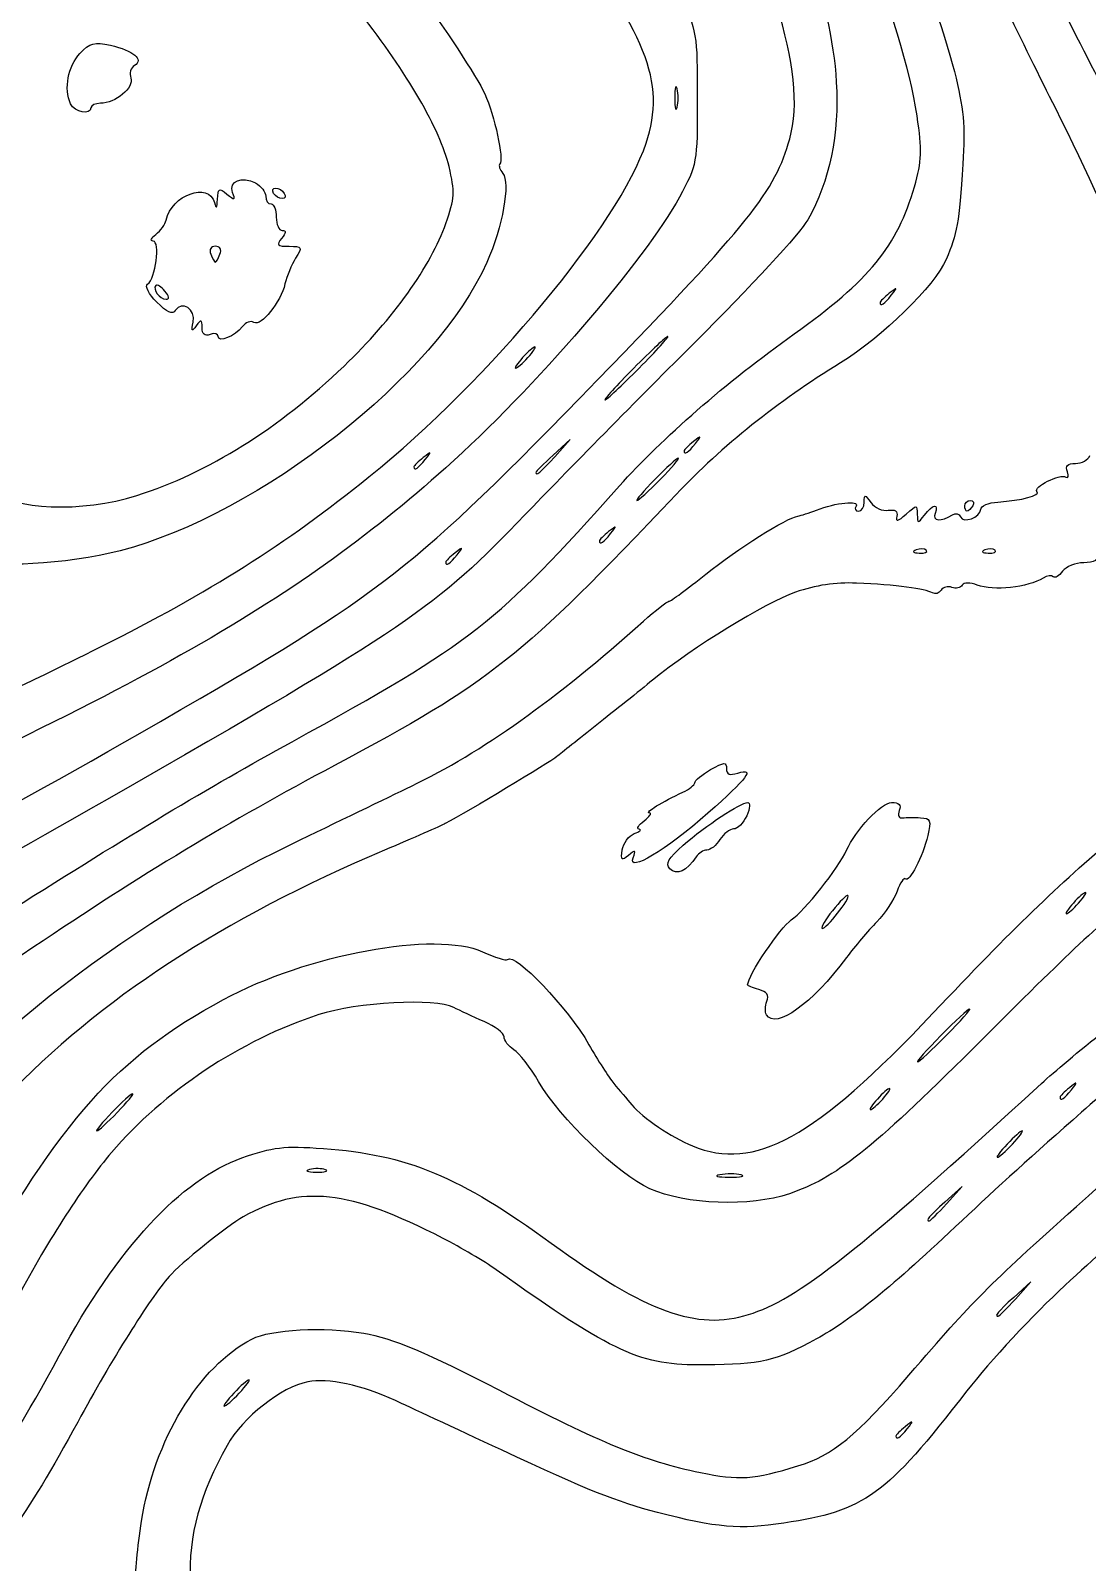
# Model space of a CAD drawing. Extents: x 32 to 2531, y 46 to 1398.
# Drawn here: x 694.5 to 960.5, y 638.4 to 1024 of the extents above; entities that cross this region are included whole.
import ezdxf

# ---------------------------------------------------------------- set-up
doc = ezdxf.new("R2010")
doc.units = 0
doc.layers.add('IMAGE', color=7, linetype='CONTINUOUS')

msp = doc.modelspace()

# ---------------------------------------------------------------- linework, layer by layer
at = {"layer": 'IMAGE', "color": 7}
for points in [[(857.23899, 1009.31988), (857.23899, 1009.31988)], [(704.54021, 1005.54211), (704.54021, 1005.54211)], [(755.65321, 982.98655), (755.65321, 982.98655)], [(742.13539, 967.65321), (742.13539, 967.65321)], [(728.29313, 958.35211), (728.29313, 958.35211)], [(911.15663, 957.31988), (911.15663, 957.31988)], [(741.65321, 946.98655), (741.65321, 946.98655)], [(819.65321, 941.65321), (819.65321, 941.65321)], [(847.65321, 938.98655), (847.65321, 938.98655)], [(861.82329, 919.98655), (861.82329, 919.98655)], [(793.82329, 915.98655), (793.82329, 915.98655)], [(826.40376, 916.65321), (826.40376, 916.65321)], [(852.98655, 910.98655), (852.98655, 910.98655)], [(929.65321, 904.31988), (929.65321, 904.31988)], [(840.48996, 897.31988), (840.48996, 897.31988)], [(801.82329, 891.98655), (801.82329, 891.98655)], [(919.95877, 893.12539), (919.95877, 893.12539)], [(937.29211, 893.12539), (937.29211, 893.12539)], [(846.16009, 815.71761), (846.16009, 815.71761)], [(855.42861, 812.94759), (855.42861, 812.94759)], [(900.31325, 806.08885), (900.31325, 806.08885)], [(958.31988, 804.31988), (958.31988, 804.31988)], [(879.72753, 776.1996), (879.72753, 776.1996)], [(924.98655, 770.98655), (924.98655, 770.98655)], [(956.48996, 757.31988), (956.48996, 757.31988)], [(908.98655, 754.98655), (908.98655, 754.98655)], [(716.31988, 751.65321), (716.31988, 751.65321)], [(941.65321, 743.65321), (941.65321, 743.65321)], [(768.67859, 737.19457), (768.67859, 737.19457)], [(873.33543, 735.90264), (873.33543, 735.90264)], [(925.07043, 728.65321), (925.07043, 728.65321)], [(942.40376, 704.65321), (942.40376, 704.65321)], [(746.98655, 680.98655), (746.98655, 680.98655)], [(915.15663, 671.98655), (915.15663, 671.98655)]]:
    msp.add_lwpolyline(points, close=True, dxfattribs=at)
for points in [[(826.40376, 916.65321), (830.31988, 920.98655), (825.98655, 917.07043)], [(925.07043, 728.65321), (928.98655, 732.98655), (924.65321, 729.07043)], [(942.40376, 704.65321), (946.31988, 708.98655), (941.98655, 705.07043)]]:
    msp.add_lwpolyline(points, dxfattribs=at)
for points in [[(917.62926, 1002.47816), (914.00932, 1026.35901), (897.74746, 1066.66129), (878.73899, 1098.86115)], [(894.50253, 1092.98644), (905.08436, 1074.9907), (921.67455, 1034.52257), (927.02577, 1013.6531)], [(867.41899, 1088.64336), (886.64359, 1056.58981), (896.06354, 1032.11856), (897.31214, 1010.98655)], [(885.58017, 996.67893), (890.26516, 1013.53595), (880.80344, 1042.53976), (858.72949, 1078.98655)], [(952.5388, 1004.31976), (944.58859, 1020.08642), (934.03415, 1041.98642), (929.08448, 1052.98642)], [(849.43485, 995.65291), (854.55776, 1011.03357), (849.43985, 1023.80423), (826.99557, 1051.65291)], [(944.37095, 1048.77141), (955.46785, 1026.88972), (967.46268, 1003.49157), (971.02613, 996.77552)], [(793.34992, 1031.65291), (797.71108, 1026.20622), (806.93856, 1012.10587), (808.78705, 1008.0637)], [(857.91659, 1032.95246), (862.16796, 1023.9741), (862.31988, 1023.07822), (862.31988, 1006.9866)], [(799.79878, 989.76053), (797.60269, 998.99248), (789.22289, 1013.46811), (777.47717, 1028.31988)], [(704.54021, 1005.54211), (702.81012, 1009.31153), (703.85552, 1014.98705), (706.8712, 1018.19709)], [(706.8712, 1018.19709), (709.3846, 1020.87249), (710.51868, 1021.17719), (714.56583, 1020.26441)], [(714.56583, 1020.26441), (720.37433, 1018.95437), (723.06023, 1016.68017), (720.59691, 1015.15776)], [(720.59691, 1015.15776), (719.66153, 1014.57967), (719.25685, 1013.16691), (719.69761, 1012.01829)], [(719.69761, 1012.01829), (720.6068, 1009.64901), (715.78903, 1005.65321), (712.0232, 1005.65321)], [(857.23899, 1009.31988), (856.90361, 1010.60321), (856.62921, 1009.55321), (856.62921, 1006.98655)], [(897.31214, 1010.98655), (898.08232, 997.95132), (895.61846, 986.04061), (890.1477, 976.35275)], [(927.02577, 1013.6531), (929.39475, 1004.41424), (929.78816, 1000.10209), (929.15455, 990.31977)], [(808.78705, 1008.0637), (811.26135, 1002.65309), (813.68635, 991.46382), (812.61652, 990.39399)], [(856.62921, 1006.98655), (856.62921, 1004.41988), (856.90361, 1003.36988), (857.23899, 1004.65321)], [(857.23899, 1004.65321), (857.57435, 1005.93655), (857.57435, 1008.03655), (857.23899, 1009.31988)], [(862.31988, 1006.9866), (862.31988, 990.58449), (862.24838, 990.18822), (857.81993, 982.02252)], [(709.65321, 1004.54211), (709.65321, 1002.56241), (705.53847, 1003.36717), (704.54021, 1005.54211)], [(712.0232, 1005.65321), (710.71971, 1005.65321), (709.65321, 1005.15321), (709.65321, 1004.54211)], [(969.74368, 966.31976), (968.23121, 971.45309), (960.48901, 988.55309), (952.5388, 1004.31976)], [(916.97408, 984.64567), (918.84691, 991.17373), (918.94366, 993.80701), (917.62926, 1002.47816)], [(779.65032, 911.61134), (810.11617, 936.18469), (842.69599, 975.42059), (849.43485, 995.65291)], [(837.13123, 935.97948), (875.50351, 975.48132), (881.92465, 983.52608), (885.58017, 996.67893)], [(745.32037, 983.20953), (744.25911, 986.04471), (747.63599, 987.44637), (751.08313, 985.60152)], [(799.01804, 975.42248), (801.24181, 981.74953), (801.32798, 983.33209), (799.79878, 989.76053)], [(813.32927, 988.01847), (815.28068, 985.63234), (813.30797, 974.62323), (809.30952, 965.5857)], [(812.61652, 990.39399), (812.24437, 990.02185), (812.56502, 988.95286), (813.32927, 988.01847)], [(929.15455, 990.31977), (928.18396, 975.33501), (927.76321, 972.93413), (924.95172, 966.3373)], [(728.57993, 976.26781), (729.89507, 982.56821), (739.34284, 985.97711), (740.73411, 980.65321)], [(741.49855, 981.48313), (741.63532, 984.28048), (741.91345, 984.43472), (743.90285, 982.81647)], [(751.08313, 985.60152), (752.49668, 984.84501), (753.65321, 983.34717), (753.65321, 982.27297)], [(755.65321, 982.98655), (755.19999, 983.71988), (755.42917, 984.31988), (756.16251, 984.31988)], [(756.16251, 984.31988), (756.89584, 984.31988), (757.86665, 983.71988), (758.31988, 982.98655)], [(886.66878, 947.59081), (905.59223, 961.07071), (912.70616, 969.76905), (916.97408, 984.64567)], [(740.73411, 980.65321), (741.16972, 978.98629), (741.38805, 979.22333), (741.49855, 981.48313)], [(743.90285, 982.81647), (745.86144, 981.22329), (746.04484, 981.27415), (745.32037, 983.20953)], [(753.65321, 982.27297), (753.65321, 981.19877), (754.25321, 980.31988), (754.98655, 980.31988)], [(754.98655, 980.31988), (755.71988, 980.31988), (756.31988, 978.81988), (756.31988, 976.98655)], [(757.81059, 981.65321), (757.07725, 981.65321), (756.10644, 982.25321), (755.65321, 982.98655)], [(758.31988, 982.98655), (758.77311, 982.25321), (758.54392, 981.65321), (757.81059, 981.65321)], [(857.81993, 982.02252), (849.31209, 966.33502), (820.87377, 933.40525), (799.01427, 913.92929)], [(725.99176, 972.65321), (727.19163, 973.56988), (728.35631, 975.19645), (728.57993, 976.26781)], [(756.31988, 976.98655), (756.31988, 975.15321), (756.99335, 973.65321), (757.81647, 973.65321)], [(890.1477, 976.35275), (888.27398, 973.03467), (875.5462, 959.20185), (861.86375, 945.61316)], [(725.31455, 970.98655), (724.48716, 970.98655), (724.79191, 971.73655), (725.99176, 972.65321)], [(757.81647, 973.65321), (758.85048, 973.65321), (758.80001, 973.03503), (757.65321, 971.65321)], [(773.37448, 939.51468), (785.71336, 951.35835), (795.25721, 964.72228), (799.01804, 975.42248)], [(723.91887, 960.12077), (725.91192, 961.42603), (727.13995, 970.98655), (725.31455, 970.98655)], [(740.98655, 969.65321), (739.83095, 969.65321), (739.37491, 968.85928), (739.83771, 967.65321)], [(742.13539, 967.65321), (742.59819, 968.85928), (742.14239, 969.65321), (740.98655, 969.65321)], [(757.65321, 971.65321), (756.24893, 969.96115), (756.53647, 969.65321), (759.52069, 969.65321)], [(759.52069, 969.65321), (762.84448, 969.65321), (762.93999, 969.48009), (761.17591, 966.65321)], [(809.30952, 965.5857), (796.72343, 937.1377), (752.23181, 902.16174), (717.00036, 893.01915)], [(739.83771, 967.65321), (740.25983, 966.55321), (740.7768, 965.65321), (740.98655, 965.65321)], [(740.98655, 965.65321), (741.19629, 965.65321), (741.71327, 966.55321), (742.13539, 967.65321)], [(761.17591, 966.65321), (760.14624, 965.00321), (758.94545, 962.10071), (758.50748, 960.20319)], [(924.95172, 966.3373), (922.18333, 959.84162), (908.70548, 946.63684), (898.39619, 940.31977)], [(758.50748, 960.20319), (757.43968, 955.57701), (752.45801, 949.41047), (750.67751, 950.51088)], [(726.25928, 955.59261), (724.16679, 957.68509), (723.16356, 959.62612), (723.91887, 960.12077)], [(725.99636, 959.77415), (725.07171, 958.84948), (726.95043, 956.31988), (728.56183, 956.31988)], [(728.29313, 958.35211), (727.36551, 959.46983), (726.33196, 960.10975), (725.99636, 959.77415)], [(728.56183, 956.31988), (729.44596, 956.31988), (729.3448, 957.08492), (728.29313, 958.35211)], [(910.65321, 957.82329), (909.36988, 956.81683), (908.31988, 955.76683), (908.31988, 955.48996)], [(908.31988, 955.48996), (908.31988, 954.39257), (909.4148, 955.09888), (911.15663, 957.31988)], [(911.15663, 957.31988), (912.81512, 959.43463), (912.76796, 959.48179), (910.65321, 957.82329)], [(730.89404, 953.50353), (730.22089, 952.41435), (728.79469, 953.05719), (726.25928, 955.59261)], [(735.3902, 950.56711), (736.09699, 953.81044), (732.52536, 956.14305), (730.89404, 953.50353)], [(736.1838, 949.65321), (735.02857, 948.03591), (734.87672, 948.21077), (735.3902, 950.56711)], [(737.6328, 949.17723), (737.6153, 951.29445), (737.40539, 951.36343), (736.1838, 949.65321)], [(739.65321, 947.46872), (738.32103, 946.95751), (737.6464, 947.52792), (737.6328, 949.17723)], [(747.78428, 949.44095), (745.9686, 947.01948), (741.65321, 945.29192), (741.65321, 946.98655)], [(750.67751, 950.51088), (749.89165, 950.99656), (748.58969, 950.51488), (747.78428, 949.44095)], [(741.65321, 946.98655), (741.65321, 947.67385), (740.75321, 947.89083), (739.65321, 947.46872)], [(861.86375, 945.61316), (848.18131, 932.02445), (828.88658, 912.45628), (818.98658, 902.12832)], [(842.68959, 909.32112), (853.36148, 921.28695), (869.69328, 935.49851), (886.66878, 947.59081)], [(854.90307, 946.98655), (854.5364, 946.98655), (850.67397, 943.38655), (846.31988, 938.98655)], [(847.65321, 938.98655), (852.00731, 943.38655), (855.26973, 946.98655), (854.90307, 946.98655)], [(818.31988, 941.65321), (816.99256, 940.18655), (816.20657, 938.98655), (816.57324, 938.98655)], [(816.57324, 938.98655), (816.93991, 938.98655), (818.32589, 940.18655), (819.65321, 941.65321)], [(821.39985, 944.31988), (821.03319, 944.31988), (819.6472, 943.11988), (818.31988, 941.65321)], [(819.65321, 941.65321), (820.98053, 943.11988), (821.76652, 944.31988), (821.39985, 944.31988)], [(721.2383, 906.94103), (739.2281, 912.69575), (757.00564, 923.8028), (773.37448, 939.51468)], [(846.31988, 938.98655), (841.96579, 934.58655), (838.70336, 930.98655), (839.07003, 930.98655)], [(839.07003, 930.98655), (839.43669, 930.98655), (843.29912, 934.58655), (847.65321, 938.98655)], [(898.39619, 940.31977), (882.49177, 930.57428), (868.574, 919.44369), (856.98587, 907.2023)], [(727.19152, 850.05999), (783.41069, 882.45589), (790.58349, 888.06153), (837.13123, 935.97948)], [(861.82329, 919.98655), (863.48179, 922.10129), (863.43463, 922.14845), (861.31988, 920.48996)], [(793.82329, 915.98655), (795.48179, 918.10129), (795.43463, 918.14845), (793.31988, 916.48996)], [(861.31988, 920.48996), (860.03655, 919.48349), (858.98655, 918.43349), (858.98655, 918.15663)], [(858.98655, 918.15663), (858.98655, 917.05924), (860.08147, 917.76555), (861.82329, 919.98655)], [(799.01427, 913.92929), (759.87468, 879.05746), (721.56479, 857.51744), (615.16997, 810.56148)], [(793.31988, 916.48996), (792.03655, 915.48349), (790.98655, 914.43349), (790.98655, 914.15663)], [(790.98655, 914.15663), (790.98655, 913.05924), (792.08147, 913.76555), (793.82329, 915.98655)], [(825.98655, 917.07043), (823.60321, 914.91656), (821.65321, 912.96656), (821.65321, 912.73709)], [(821.65321, 912.73709), (821.65321, 911.70701), (822.75339, 912.61389), (826.40376, 916.65321)], [(857.52775, 916.31988), (857.16108, 916.31988), (854.51753, 913.91988), (851.65321, 910.98655)], [(852.98655, 910.98655), (855.85087, 913.91988), (857.89441, 916.31988), (857.52775, 916.31988)], [(955.49461, 912.91717), (954.92953, 914.38972), (955.52271, 914.98642), (957.55173, 914.98642)], [(957.55173, 914.98642), (959.11987, 914.98642), (960.74825, 915.88642), (961.17036, 916.98642)], [(712.24524, 868.90546), (739.35056, 882.45295), (758.69476, 894.70887), (779.65032, 911.61134)], [(851.65321, 910.98655), (848.78889, 908.05321), (846.74535, 905.65321), (847.11201, 905.65321)], [(847.11201, 905.65321), (847.47868, 905.65321), (850.12223, 908.05321), (852.98655, 910.98655)], [(947.83004, 907.92002), (946.73099, 909.01908), (953.63561, 912.4876), (955.10936, 911.57677)], [(955.10936, 911.57677), (955.75797, 911.1759), (955.93133, 911.77909), (955.49461, 912.91717)], [(684.8986, 908.41701), (689.56876, 903.25655), (707.44988, 902.53027), (721.2383, 906.94103)], [(760.31991, 844.95555), (805.5691, 869.82264), (811.81572, 874.70389), (842.68959, 909.32112)], [(856.98587, 907.2023), (818.122, 866.14758), (810.03259, 859.72956), (770.98587, 838.97112)], [(904.3192, 905.24132), (904.3192, 907.29789), (904.47183, 907.28742), (906.05507, 905.12225)], [(937.98852, 905.27601), (944.01259, 905.67884), (948.78821, 906.96185), (947.83004, 907.92002)], [(887.65337, 901.75208), (888.38671, 901.87341), (890.48671, 902.55381), (892.32004, 903.26412)], [(892.32004, 903.26412), (897.1982, 905.15409), (903.20755, 905.75588), (902.28424, 904.26193)], [(902.28424, 904.26193), (901.84987, 903.56041), (902.13056, 902.98648), (902.90717, 902.98648)], [(902.90717, 902.98648), (903.68379, 902.98648), (904.3192, 904.00116), (904.3192, 905.24132)], [(906.05507, 905.12225), (907.0098, 903.81658), (908.9598, 902.9519), (910.3884, 903.20074)], [(910.3884, 903.20074), (912.12056, 903.50246), (912.84196, 902.99937), (912.55389, 901.6906)], [(914.88723, 902.23058), (917.59344, 904.67968), (917.65344, 904.67888), (917.69493, 902.19308)], [(919.5086, 901.98642), (921.64369, 904.79906), (923.18273, 905.0509), (922.17416, 902.42258)], [(922.17416, 902.42258), (921.42351, 900.46641), (923.70744, 900.26213), (926.53865, 902.03222)], [(926.53865, 902.03222), (927.39268, 902.56617), (928.30413, 902.36496), (928.56409, 901.58509)], [(928.56409, 901.58509), (929.16665, 899.77741), (933.65165, 901.43122), (933.65519, 903.46241)], [(929.65321, 904.31988), (929.65321, 905.05321), (930.28863, 905.65321), (931.06524, 905.65321)], [(930.24119, 902.98655), (929.9178, 902.98655), (929.65321, 903.58655), (929.65321, 904.31988)], [(931.65321, 904.31988), (931.19999, 903.58655), (930.56457, 902.98655), (930.24119, 902.98655)], [(931.06524, 905.65321), (931.84185, 905.65321), (932.10644, 905.05321), (931.65321, 904.31988)], [(933.65519, 903.46241), (933.65619, 904.30061), (935.60664, 905.11674), (937.98852, 905.27601)], [(818.98658, 902.12832), (796.36604, 878.52995), (789.50684, 873.85601), (713.70323, 830.38717)], [(840.48996, 897.31988), (842.14845, 899.43463), (842.10129, 899.48179), (839.98655, 897.82329)], [(864.48343, 887.14268), (872.48968, 893.56672), (884.69523, 901.2627), (887.65337, 901.75208)], [(912.55389, 901.6906), (912.23179, 900.22717), (912.82523, 900.3645), (914.88723, 902.23058)], [(917.69493, 902.19308), (917.73493, 899.79849), (917.83873, 899.78665), (919.5086, 901.98642)], [(839.98655, 897.82329), (838.70321, 896.81683), (837.65321, 895.76683), (837.65321, 895.48996)], [(837.65321, 895.48996), (837.65321, 894.39257), (838.74813, 895.09888), (840.48996, 897.31988)], [(717.00036, 893.01915), (703.81761, 889.59822), (682.98655, 888.43525), (682.98655, 891.12019)], [(801.31988, 892.48996), (800.03655, 891.48349), (798.98655, 890.43349), (798.98655, 890.15663)], [(798.98655, 890.15663), (798.98655, 889.05924), (800.08147, 889.76555), (801.82329, 891.98655)], [(801.82329, 891.98655), (803.48179, 894.10129), (803.43463, 894.14845), (801.31988, 892.48996)], [(917.40321, 893.23064), (916.33957, 892.80501), (916.65551, 892.48907), (918.20877, 892.42509)], [(919.95877, 893.12544), (919.51572, 893.56849), (918.36571, 893.61585), (917.40321, 893.23064)], [(918.20877, 892.42509), (919.61432, 892.36719), (920.40183, 892.68233), (919.95877, 893.12539)], [(934.73655, 893.23064), (933.67291, 892.80501), (933.98884, 892.48907), (935.54211, 892.42509)], [(937.29211, 893.12544), (936.84905, 893.56849), (935.69904, 893.61585), (934.73655, 893.23064)], [(935.54211, 892.42509), (936.94765, 892.36719), (937.73516, 892.68233), (937.29211, 893.12539)], [(963.97713, 892.48652), (963.53437, 890.79342), (962.11912, 889.98652), (959.59227, 889.98652)], [(855.15009, 880.30102), (855.60663, 880.31172), (859.80663, 883.39013), (864.48343, 887.14268)], [(951.94341, 886.47409), (951.51472, 886.90278), (950.37404, 886.76033), (949.40859, 886.15753)], [(954.29203, 887.84057), (953.42899, 886.6603), (952.37212, 886.04538), (951.94341, 886.47409)], [(959.59227, 889.98652), (957.54017, 889.98652), (955.15505, 889.02084), (954.29203, 887.84057)], [(902.40519, 884.86756), (897.14321, 885.10086), (892.00403, 884.337), (887.07185, 882.58848)], [(921.50169, 882.4135), (919.80399, 883.46276), (912.27888, 884.42978), (902.40519, 884.86756)], [(923.69595, 883.05568), (923.20444, 882.26038), (922.21703, 881.97141), (921.50169, 882.4135)], [(926.41205, 883.80233), (925.40971, 884.18696), (924.18747, 883.85103), (923.69595, 883.05568)], [(928.99105, 884.32714), (928.57493, 883.65386), (927.41439, 883.41769), (926.41205, 883.80233)], [(932.81165, 884.38634), (931.00748, 885.07229), (929.43653, 885.04794), (928.99105, 884.32714)], [(949.40859, 886.15753), (945.57755, 883.7655), (936.8846, 882.83781), (932.81165, 884.38634)], [(848.75211, 875.30102), (851.81447, 878.04068), (854.69356, 880.29068), (855.15009, 880.30102)], [(887.07185, 882.58848), (879.27249, 879.82352), (861.34025, 868.79322), (851.06144, 860.43814)], [(790.32004, 833.74921), (808.09936, 842.32384), (826.58136, 855.46662), (848.75211, 875.30102)], [(691.85397, 858.98625), (692.15387, 858.98625), (701.32993, 863.4499), (712.24524, 868.90546)], [(851.06144, 860.43814), (847.72025, 857.72226), (841.38655, 852.65312), (836.98655, 849.17337)], [(628.31988, 799.67789), (650.00775, 807.45197), (678.03411, 821.73337), (727.19152, 850.05999)], [(836.98655, 849.17337), (832.58655, 845.69361), (828.07295, 842.1007), (826.95633, 841.18912)], [(689.86155, 802.74852), (719.5826, 821.61303), (738.88428, 833.1754), (760.31991, 844.95555)], [(826.95633, 841.18912), (825.15533, 839.71884), (804.40024, 827.27706), (798.85551, 824.34392)], [(770.98587, 838.97112), (744.36044, 824.81622), (722.37872, 811.54237), (695.04427, 793.1131)], [(861.66164, 834.62021), (861.66564, 835.18836), (863.46628, 836.67531), (865.66164, 837.92453)], [(872.47763, 837.03661), (877.01207, 838.47579), (875.04725, 835.83147), (864.98655, 826.95483)], [(865.66164, 837.92453), (869.12733, 839.89661), (869.65321, 839.92869), (869.65321, 838.16801)], [(869.65321, 838.16801), (869.65321, 836.70919), (870.44575, 836.39172), (872.47763, 837.03661)], [(760.32004, 819.25381), (770.95337, 824.3969), (784.45337, 830.91984), (790.32004, 833.74921)], [(858.65321, 832.22963), (860.30321, 832.97629), (861.65701, 834.05207), (861.66164, 834.62021)], [(713.70323, 830.38717), (668.76508, 804.61783), (650.90847, 795.59697), (630.67127, 788.44081)], [(850.24139, 827.0062), (848.91208, 827.027), (853.62884, 829.95596), (858.65321, 832.22963)], [(858.76195, 818.89432), (864.46965, 823.85733), (873.22643, 829.65321), (875.01717, 829.65321)], [(875.01717, 829.65321), (875.71613, 829.65321), (875.59624, 828.19047), (874.74395, 826.31988)], [(899.88188, 817.65321), (902.04177, 822.55644), (908.75964, 829.65321), (911.2412, 829.65321)], [(911.2412, 829.65321), (913.12225, 829.65321), (913.70001, 829.03179), (913.15045, 827.59965)], [(864.98655, 826.95483), (854.3702, 817.58795), (844.65187, 811.78723), (846.16009, 815.71761)], [(848.90805, 825.02895), (850.33155, 826.10563), (850.93155, 826.99539), (850.24139, 827.0062)], [(874.74395, 826.31988), (873.90861, 824.48655), (872.42656, 822.98655), (871.45049, 822.98655)], [(913.15045, 827.59965), (912.6884, 826.39555), (913.04299, 825.6336), (914.0078, 825.75763)], [(914.0078, 825.75763), (914.91276, 825.87403), (916.93999, 825.89808), (918.51276, 825.81123)], [(918.51276, 825.81123), (921.04629, 825.67127), (921.25463, 825.15916), (920.33988, 821.31992)], [(798.85551, 824.34392), (797.68344, 823.72389), (790.78344, 820.69996), (783.52217, 817.62406)], [(843.41964, 817.71483), (843.67869, 819.41227), (845.03721, 821.25064), (846.4386, 821.80011)], [(846.4386, 821.80011), (847.83997, 822.34956), (848.38655, 822.86037), (847.65321, 822.93524)], [(847.65321, 822.93524), (846.91988, 823.01014), (847.48456, 823.95228), (848.90805, 825.02895)], [(871.45049, 822.98655), (870.47441, 822.98655), (868.9264, 821.78655), (868.01045, 820.31988)], [(920.33988, 821.31992), (919.07951, 816.03003), (915.65388, 809.43032), (914.67604, 810.40816)], [(651.47233, 732.90402), (677.08612, 766.71833), (716.73705, 798.17373), (760.32004, 819.25381)], [(783.52217, 817.62406), (742.85839, 800.39873), (711.81675, 780.10765), (688.01237, 755.1919)], [(844.99812, 816.32948), (843.24291, 814.87279), (843.01628, 815.07171), (843.41964, 817.71483)], [(846.16009, 815.71761), (846.91024, 817.67247), (846.73041, 817.76716), (844.99812, 816.32948)], [(855.42861, 812.94759), (854.21329, 814.26875), (854.94633, 815.57653), (858.76195, 818.89432)], [(864.73207, 817.65321), (863.84491, 817.65321), (862.63924, 816.90321), (862.0528, 815.98655)], [(868.01045, 820.31988), (867.09451, 818.85321), (865.61923, 817.65321), (864.73207, 817.65321)], [(885.96951, 800.09007), (889.20597, 802.21316), (897.93424, 813.23183), (899.88188, 817.65321)], [(921.7284, 776.68173), (941.5842, 797.70252), (953.40379, 809.14661), (967.47225, 820.97232)], [(862.0528, 815.98655), (859.76435, 812.40944), (857.06345, 811.17037), (855.42861, 812.94759)], [(914.67604, 810.40816), (914.28304, 810.80116), (913.36473, 809.41085), (912.63536, 807.31857)], [(978.58244, 811.45769), (960.93617, 796.67499), (958.30029, 794.21438), (931.65779, 767.65321)], [(893.70116, 798.1274), (893.76116, 796.70079), (900.30419, 804.57911), (900.31325, 806.08885)], [(900.31325, 806.08885), (900.31725, 806.69511), (898.81988, 805.40849), (896.98655, 803.22971)], [(912.63536, 807.31857), (911.906, 805.22631), (909.58613, 801.74568), (907.48012, 799.58385)], [(960.06652, 806.98655), (959.69985, 806.98655), (958.31387, 805.78655), (956.98655, 804.31988)], [(958.31988, 804.31988), (959.6472, 805.78655), (960.43319, 806.98655), (960.06652, 806.98655)], [(896.98655, 803.22971), (895.15321, 801.05091), (893.67479, 798.75488), (893.70116, 798.1274)], [(956.98655, 804.31988), (955.65923, 802.85321), (954.87324, 801.65321), (955.23991, 801.65321)], [(955.23991, 801.65321), (955.60657, 801.65321), (956.99256, 802.85321), (958.31988, 804.31988)], [(874.98651, 783.74224), (874.98651, 785.97947), (883.28207, 798.32713), (885.96951, 800.09007)], [(907.48012, 799.58385), (905.37409, 797.42203), (901.95077, 793.3768), (899.87273, 790.59448)], [(742.98655, 780.03238), (764.03651, 791.43522), (796.53017, 797.42552), (808.23265, 792.06068)], [(695.04427, 793.1131), (662.84167, 771.40166), (651.16791, 764.35693), (637.65253, 758.47904)], [(808.23265, 792.06068), (811.35235, 790.63049), (814.19892, 789.75444), (814.55837, 790.11389)], [(814.55837, 790.11389), (816.38667, 791.9422), (829.77613, 777.9098), (835.03039, 768.65884)], [(899.87273, 790.59448), (891.16265, 778.93241), (882.05895, 772.42731), (879.72753, 776.1996)], [(948.98655, 758.92056), (955.58655, 764.96844), (972.60485, 778.66149), (986.80501, 789.34956)], [(877.82639, 782.55493), (876.26444, 782.96337), (874.98651, 783.49767), (874.98651, 783.74224)], [(678.51019, 707.86162), (702.63639, 750.45802), (715.99528, 765.41113), (742.98655, 780.03238)], [(800.98675, 778.04143), (796.42596, 780.42897), (776.57767, 779.37675), (766.98675, 776.23896)], [(879.82207, 779.61243), (880.40857, 781.14087), (879.79957, 782.03896), (877.82639, 782.55493)], [(879.72757, 776.19956), (879.31525, 776.86671), (879.35777, 778.40251), (879.82207, 779.61243)], [(998.08143, 781.92722), (981.94023, 770.62975), (970.89207, 762.06348), (959.03623, 751.65324)], [(766.98675, 776.23896), (747.27953, 769.79151), (727.86952, 756.87648), (714.84789, 741.54683)], [(808.65341, 774.50423), (805.90341, 775.68189), (802.45341, 777.27363), (800.98675, 778.04143)], [(861.09507, 743.20282), (876.85867, 736.73044), (891.76641, 744.96181), (921.7284, 776.68173)], [(930.88631, 777.65321), (930.51964, 777.65321), (927.26475, 774.65321), (923.65321, 770.98655)], [(924.98655, 770.98655), (928.59808, 774.65321), (931.25297, 777.65321), (930.88631, 777.65321)], [(957.75689, 727.93099), (990.75127, 757.52612), (996.24079, 761.46916), (1025.6473, 776.69561)], [(813.65341, 770.66219), (813.65341, 771.59764), (811.40341, 773.32656), (808.65341, 774.50423)], [(816.13068, 767.41425), (814.76819, 768.26515), (813.65341, 769.72672), (813.65341, 770.66219)], [(822.34576, 759.42685), (820.28997, 762.96902), (817.49319, 766.56335), (816.13068, 767.41425)], [(835.03039, 768.65884), (837.21531, 764.81196), (840.04927, 760.41142), (841.32809, 758.87989)], [(931.65779, 767.65321), (906.15837, 742.23163), (897.11428, 735.07865), (885.50229, 731.14877)], [(923.65321, 770.98655), (920.04168, 767.31988), (917.38679, 764.31988), (917.75345, 764.31988)], [(917.75345, 764.31988), (918.12012, 764.31988), (921.37501, 767.31988), (924.98655, 770.98655)], [(720.17632, 756.31988), (719.80965, 756.31988), (717.47425, 754.21988), (714.98655, 751.65321)], [(716.31988, 751.65321), (718.80759, 754.21988), (720.54299, 756.31988), (720.17632, 756.31988)], [(850.35707, 732.40766), (842.49388, 735.92531), (827.70812, 750.18739), (822.34576, 759.42685)], [(841.32809, 758.87989), (842.60691, 757.34836), (844.62947, 754.93905), (845.82265, 753.52585)], [(875.24265, 700.73943), (887.52784, 704.54835), (902.79843, 716.59627), (948.98655, 758.92056)], [(910.73319, 757.65321), (910.36652, 757.65321), (908.98053, 756.45321), (907.65321, 754.98655)], [(908.98655, 754.98655), (910.31387, 756.45321), (911.09985, 757.65321), (910.73319, 757.65321)], [(955.98655, 757.82329), (954.70321, 756.81683), (953.65321, 755.76683), (953.65321, 755.48996)], [(953.65321, 755.48996), (953.65321, 754.39257), (954.74813, 755.09888), (956.48996, 757.31988)], [(956.48996, 757.31988), (958.14845, 759.43463), (958.10129, 759.48179), (955.98655, 757.82329)], [(845.82265, 753.52585), (848.58635, 750.25262), (855.7992, 745.37725), (861.09507, 743.20282)], [(907.65321, 754.98655), (906.32589, 753.51988), (905.53991, 752.31988), (905.90657, 752.31988)], [(905.90657, 752.31988), (906.27324, 752.31988), (907.65923, 753.51988), (908.98655, 754.98655)], [(714.98655, 751.65321), (712.49884, 749.08655), (710.76344, 746.98655), (711.13011, 746.98655)], [(711.13011, 746.98655), (711.49677, 746.98655), (713.83217, 749.08655), (716.31988, 751.65321)], [(959.03623, 751.65324), (947.07624, 741.15155), (937.51805, 732.49071), (928.98595, 724.42415)], [(944.11805, 746.98655), (943.75139, 746.98655), (942.04221, 745.48655), (940.31988, 743.65321)], [(941.65321, 743.65321), (943.37555, 745.48655), (944.48472, 746.98655), (944.11805, 746.98655)], [(714.84789, 741.54683), (707.67583, 733.10353), (699.1576, 719.97557), (691.12535, 704.98655)], [(747.67317, 740.17307), (755.52908, 742.94928), (758.16847, 743.25396), (768.17165, 742.53928)], [(768.17165, 742.53928), (789.24112, 741.03396), (802.49513, 735.53047), (825.56081, 718.70943)], [(940.31988, 743.65321), (938.59755, 741.81988), (937.48837, 740.31988), (937.85504, 740.31988)], [(937.85504, 740.31988), (938.22171, 740.31988), (939.93088, 741.81988), (941.65321, 743.65321)], [(701.6514, 690.31988), (716.3986, 717.55165), (732.24988, 734.72259), (747.67317, 740.17307)], [(764.67859, 737.24397), (763.38129, 736.90592), (764.11988, 736.60709), (766.31988, 736.57992)], [(768.67859, 737.19447), (767.77588, 737.55969), (765.97588, 737.58192), (764.67859, 737.24397)], [(766.31988, 736.57992), (768.51988, 736.55272), (769.58129, 736.82933), (768.67859, 737.19457)], [(798.31928, 719.91179), (774.46991, 732.21123), (762.57101, 733.49514), (748.00188, 725.34111)], [(868.00209, 735.92955), (866.34355, 735.61063), (867.38655, 735.33757), (870.31988, 735.32277)], [(873.33543, 735.90265), (872.06064, 736.23637), (869.66064, 736.24848), (868.00209, 735.92955)], [(870.31988, 735.32277), (873.25321, 735.30797), (874.61021, 735.56892), (873.33543, 735.90264)], [(885.50229, 731.14877), (875.56896, 727.78701), (859.39044, 728.36653), (850.35707, 732.40766)], [(924.65321, 729.07043), (920.61393, 725.42005), (919.70701, 724.31988), (920.73709, 724.31988)], [(748.00188, 725.34111), (743.92119, 723.05724), (732.1954, 713.61388), (729.35009, 710.31991)], [(915.59468, 685.51001), (932.18517, 704.6694), (935.15683, 707.65929), (957.75689, 727.93099)], [(920.73709, 724.31988), (920.96656, 724.31988), (922.91656, 726.26988), (925.07043, 728.65321)], [(928.98595, 724.42415), (911.26815, 707.67311), (900.95496, 699.28576), (892.31864, 694.60395)], [(969.65351, 721.70544), (969.28685, 721.31007), (962.62421, 715.15757), (954.84765, 708.03323)], [(811.65261, 712.01234), (808.71928, 714.0879), (802.71928, 717.64266), (798.31928, 719.91179)], [(825.56081, 718.70943), (849.47716, 701.26801), (862.15608, 696.68204), (875.24265, 700.73943)], [(729.35009, 710.31991), (724.31936, 704.49587), (714.89437, 689.4944), (706.31352, 673.65324)], [(864.11491, 688.06007), (847.91076, 687.90775), (841.73215, 690.72867), (811.65261, 712.01234)], [(954.84765, 708.03323), (947.0711, 700.90887), (935.9711, 688.96828), (930.18098, 681.49859)], [(941.98655, 705.07043), (937.94727, 701.42005), (937.04035, 700.31988), (938.07043, 700.31988)], [(938.07043, 700.31988), (938.29989, 700.31988), (940.24989, 702.26988), (942.40376, 704.65321)], [(722.40407, 648.74172), (725.53256, 669.00519), (736.84775, 687.69792), (750.14884, 694.57617)], [(750.14884, 694.57617), (754.87241, 697.01884), (768.45899, 697.73512), (778.31988, 696.06135)], [(778.31988, 696.06135), (785.53288, 694.83703), (794.58333, 691.03792), (812.31988, 681.78917)], [(892.31864, 694.60395), (881.92231, 688.96803), (878.59571, 688.19618), (864.11491, 688.06007)], [(651.90012, 627.75721), (677.28764, 649.85875), (684.97491, 659.52555), (701.6514, 690.31988)], [(764.26846, 683.82199), (757.60807, 682.52255), (747.88561, 674.85341), (743.93283, 667.78112)], [(749.45139, 684.31988), (749.08472, 684.31988), (747.37555, 682.81988), (745.65321, 680.98655)], [(746.98655, 680.98655), (748.70888, 682.81988), (749.81805, 684.31988), (749.45139, 684.31988)], [(786.32018, 679.07007), (777.90475, 682.94188), (769.2817, 684.80007), (764.26846, 683.82199)], [(887.65321, 662.63323), (896.48164, 665.37304), (902.24051, 670.08805), (915.59468, 685.51001)], [(745.65321, 680.98655), (743.93088, 679.15321), (742.82171, 677.65321), (743.18837, 677.65321)], [(743.18837, 677.65321), (743.55504, 677.65321), (745.26421, 679.15321), (746.98655, 680.98655)], [(812.98685, 666.65903), (801.25351, 672.13552), (789.25351, 677.72048), (786.32018, 679.07007)], [(812.31988, 681.78917), (838.31519, 668.23387), (848.62047, 664.00855), (863.12943, 660.95649)], [(930.18098, 681.49859), (909.68818, 655.06125), (904.56551, 651.36303), (884.08817, 648.2226)], [(706.31352, 673.65324), (693.31072, 649.6487), (685.53856, 639.03774), (670.83275, 625.21304)], [(914.65321, 672.48996), (913.36988, 671.48349), (912.31988, 670.43349), (912.31988, 670.15663)], [(912.31988, 670.15663), (912.31988, 669.05924), (913.4148, 669.76555), (915.15663, 671.98655)], [(915.15663, 671.98655), (916.81512, 674.10129), (916.76796, 674.14845), (914.65321, 672.48996)], [(743.93283, 667.78112), (730.53458, 643.80904), (731.42735, 625.84925), (747.78335, 590.31992)], [(852.32018, 650.91339), (841.8539, 653.64999), (834.86141, 656.44917), (812.98685, 666.65903)], [(863.12943, 660.95649), (872.67919, 658.94764), (876.65268, 659.21931), (887.65321, 662.63323)], [(720.90505, 632.98655), (720.73132, 635.18655), (721.40588, 642.27637), (722.40407, 648.74172)], [(884.08817, 648.2226), (873.16189, 646.54693), (867.03518, 647.06588), (852.32018, 650.91339)]]:
    msp.add_open_spline(points, degree=3, dxfattribs=at)

doc.saveas('drawing.dxf')
